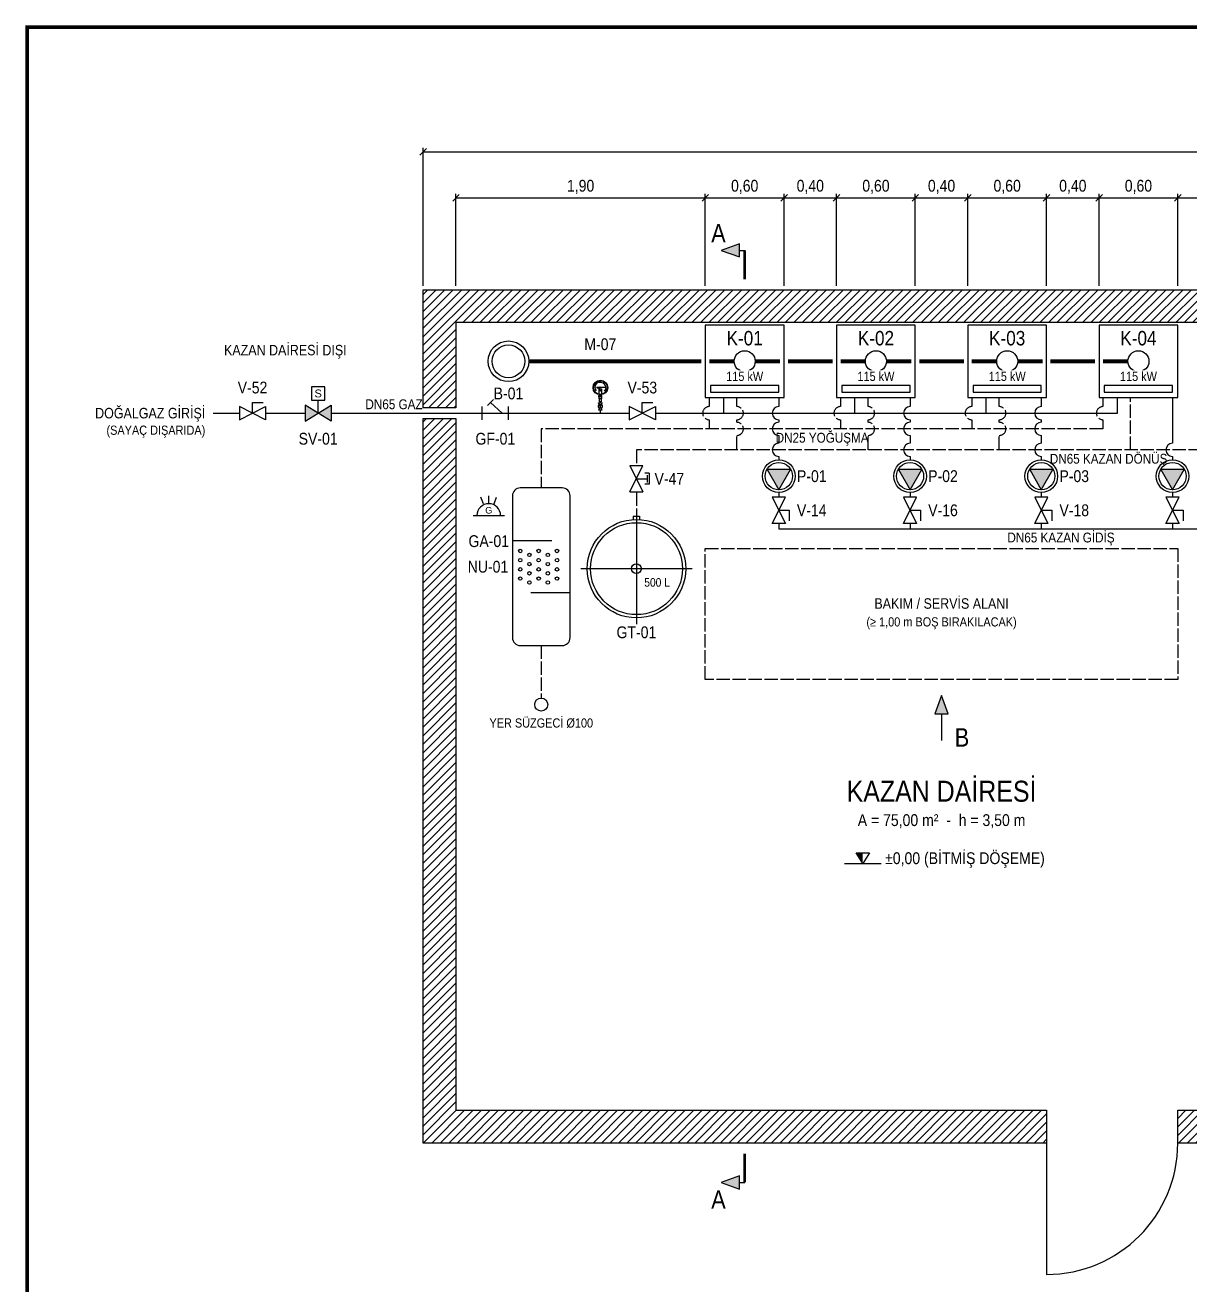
# Model space of a CAD drawing. Header units: centimetres. Extents: x -2 to 4293, y -2 to 3863.
# Drawn here: x -2 to 886, y 2903 to 3863 of the extents above; entities that cross this region are included whole.
import ezdxf
from ezdxf.enums import TextEntityAlignment as Align

# ---------------------------------------------------------------- set-up
doc = ezdxf.new("R2010")
doc.units = ezdxf.units.CM
doc.linetypes.add('DASHDOT', pattern=[3.556, 2.54, -0.508, 0, -0.508])
doc.linetypes.add('DASHED', pattern=[1.524, 1.27, -0.254])
for name, color, linetype in [('ROTAS-BAKIM-ALANI', 8, 'DASHED'), ('ROTAS-DOGALGAZ-BORU', 2, 'Continuous'), ('ROTAS-DOGALGAZ-SEMBOL', 2, 'Continuous'), ('ROTAS-ISITMA-BACA', 8, 'Continuous'), ('ROTAS-ISITMA-BASLIK', 5, 'Continuous'), ('ROTAS-ISITMA-CAP', 41, 'Continuous'), ('ROTAS-ISITMA-CIHAZ', 135, 'Continuous'), ('ROTAS-ISITMA-DONUS', 30, 'DASHED'), ('ROTAS-ISITMA-ETIKET', 3, 'Continuous'), ('ROTAS-ISITMA-GIDIS', 10, 'Continuous'), ('ROTAS-ISITMA-POMPA', 30, 'Continuous'), ('ROTAS-ISITMA-VANA', 1, 'Continuous'), ('ROTAS-ISITMA-YAZI', 7, 'Continuous'), ('ROTAS-ISITMA-YOGUSMA', 6, 'DASHED'), ('ROTAS-KESIT-HATTI', 1, 'DASHDOT'), ('ROTAS-KOT', 3, 'Continuous'), ('ROTAS-MIMARI-DUVAR', 7, 'Continuous'), ('ROTAS-MIMARI-KAPI', 7, 'Continuous'), ('ROTAS-MIMARI-TARAMA', 8, 'Continuous'), ('ROTAS-OLCU', 3, 'Continuous'), ('ROTAS-PAFTA', 7, 'Continuous'), ('ROTAS-PIS-SU', 6, 'Continuous')]:
    doc.layers.add(name, color=color, linetype=linetype)
doc.styles.add('ROTAS', font='arial.ttf')
pattern_1 = [(45, (0, 0), (-3.232892, 3.232892), [])]

# ---------------------------------------------------------------- blocks, each defined once
blk = doc.blocks.new('ROTAS-KAZAN-PLAN')
at = {"ltscale": 8}
for points in [[(0, 0), (60, 0), (60, 55), (0, 55)], [(4, 4), (56, 4), (56, 9), (4, 9)]]:
    blk.add_lwpolyline(points, close=True, dxfattribs=at)
blk.add_circle((30, 27.5), 8, dxfattribs=at)
blk = doc.blocks.new('ROTAS-POMPA')
at = {"ltscale": 8}
blk.add_hatch(color=7, dxfattribs=at).paths.add_polyline_path([(10.35, 0), (-4.95, 8.85), (-4.95, -8.85)])
blk.add_lwpolyline([(10.35, 0), (-4.95, 8.85), (-4.95, -8.85)], close=True, dxfattribs=at)
for radius in [12.45, 10.35]:
    blk.add_circle((0, 0), radius, dxfattribs=at)
blk = doc.blocks.new('ROTAS-KD-KURESEL-VANA')
at = {"color": 1, "ltscale": 8}
for p, q in [((0, 0), (0, 8)), ((0, 8), (8, 8))]:
    blk.add_line(p, q, dxfattribs=at)
blk.add_lwpolyline([(-10, 5), (-10, -5), (10, 5), (10, -5), (-10, 5)], dxfattribs=at)
at = {"ltscale": 8, "style": 'ROTAS', "flags": 1}
blk.add_attdef('CAP', (-10.451, -0.006), '', height=10, dxfattribs=at)
blk = doc.blocks.new('ROTAS-SELENOID')
at = {"ltscale": 8}
for points in [[(-10, 6), (-10, -6), (0, 0)], [(10, 6), (10, -6), (0, 0)]]:
    blk.add_hatch(color=7, dxfattribs=at).paths.add_polyline_path(points)
blk.add_line((0, 0), (0, 10), dxfattribs=at)
for points in [[(-5, 10), (5, 10), (5, 20), (-5, 20)], [(-10, 6), (-10, -6), (0, 0)], [(10, 6), (10, -6), (0, 0)]]:
    blk.add_lwpolyline(points, close=True, dxfattribs=at)
at = {"ltscale": 8, "style": 'ROTAS'}
blk.add_text('S', height=6, dxfattribs=at).set_placement((0, 15), align=Align.MIDDLE_CENTER)
blk = doc.blocks.new('ROTAS-KD-PISLIK-TUTUCU')
at = {"color": 1, "ltscale": 8}
for p, q in [((-6.051, 5.768), (-1.408, 10.47)), ((-10, -5), (-10, 5)), ((-10, 0), (10, 0)), ((5.128, 0), (-3.725, 8.124)), ((10, -5), (10, 5))]:
    blk.add_line(p, q, dxfattribs=at)
at = {"ltscale": 8, "style": 'ROTAS', "flags": 1}
blk.add_attdef('CAP', (9.335, 0), '', height=10, rotation=180, dxfattribs=at)
blk = doc.blocks.new('ROTAS-KD-MANOMETRE')
at = {"color": 1, "ltscale": 8}
for p, q in [((-3.661, 19.205), (-4.505, 19.132)), ((-3.658, 19.849), (-4.503, 19.923)), ((-3.544, 20.483), (-4.363, 20.702)), ((-3.322, 21.087), (-4.09, 21.445)), ((-2.998, 21.644), (-3.692, 22.13)), ((-2.582, 22.135), (-3.182, 22.735)), ((-2.685, 19.723), (-0.554, 19.666)), ((-2.685, 19.723), (-2.685, 19.305)), ((-2.685, 19.305), (-0.568, 19.362)), ((-2.088, 22.547), (-2.574, 23.242)), ((-1.529, 22.867), (-1.887, 23.636)), ((-0.923, 23.085), (-1.142, 23.904)), ((-0.289, 23.195), (-0.362, 24.039)), ((0.355, 23.193), (0.429, 24.037)), ((4.529, 19.486), (0.55, 19.636)), ((4.529, 19.486), (0.561, 19.392)), ((0.989, 23.079), (1.208, 23.897)), ((1.593, 22.856), (1.951, 23.624)), ((2.15, 22.532), (2.636, 23.227)), ((2.641, 22.117), (3.241, 22.716)), ((3.053, 21.622), (3.748, 22.108)), ((3.373, 21.063), (4.142, 21.421)), ((3.591, 20.457), (4.41, 20.677)), ((3.701, 19.823), (4.545, 19.897)), ((-3.551, 18.571), (-4.37, 18.352)), ((-3.333, 17.965), (-4.101, 17.607)), ((-3.013, 17.406), (-3.707, 16.92)), ((-1.187, 12.488), (-1.187, 13.431)), ((1.221, 12.491), (-1.187, 12.488)), ((-0.872, 10.921), (-0.872, 12.491)), ((0.872, 10.921), (-0.872, 10.921)), ((0.89, 13.537), (-0.851, 13.534)), ((-0.698, 13.537), (-0.698, 13.979)), ((-0.523, 8.583), (-0.523, 10.921)), ((-0.518, 12.602), (-0.518, 13.426)), ((0.523, 10.921), (0.523, 8.583)), ((0.558, 12.606), (0.558, 13.421)), ((0.698, 13.537), (0.698, 13.974)), ((0.872, 12.491), (0.872, 10.921)), ((1.221, 12.491), (1.221, 13.429)), ((3.038, 17.385), (3.733, 16.899)), ((3.362, 17.941), (4.131, 17.583)), ((3.585, 18.545), (4.403, 18.326)), ((3.699, 19.179), (4.543, 19.105)), ((-1.5, 7.776), (1.5, 7.776)), ((0, 5.151), (-1.5, 7.776)), ((0, 5.151), (-1.5, 2.526)), ((-1.5, 2.526), (1.5, 2.526)), ((0.523, 8.583), (-0.523, 8.583)), ((0, 8.583), (0, 7.963)), ((1.5, 7.776), (0, 5.151)), ((1.5, 2.526), (0, 5.151)), ((0, 2.338), (0, 0))]:
    blk.add_line(p, q, dxfattribs=at)
blk.add_lwpolyline([(-0.793, 14.969), (-0.793, 18.563), (0.046, 16.766), (0.884, 18.563), (0.884, 14.969)], dxfattribs=at)
for centre, radius in [((0.02, 19.514), 5.581), ((0.02, 19.514), 5.302), ((-0.007, 19.488), 0.576), ((0, 5.151), 1.5)]:
    blk.add_circle(centre, radius, dxfattribs=at)
for centre, radius, start, end in [((-0.85, 12.961), 0.576, 54.699, 125.307), ((-0.85, 13.072), 0.576, 234.694, 305.301), ((0.015, 12.208), 1.329, 65.903, 113.651), ((0.015, 13.82), 1.329, 246.35, 294.097), ((0.891, 12.958), 0.576, 54.693, 125.301), ((0.891, 13.076), 0.576, 234.7, 305.307)]:
    blk.add_arc(centre, radius, start, end, dxfattribs=at)
at = {"ltscale": 8, "style": 'ROTAS', "flags": 1}
blk.add_attdef('CAP', (0, 9.335), '', height=10, rotation=270, dxfattribs=at)
blk = doc.blocks.new('ROTAS-GAZ-ALARM')
at = {"ltscale": 8}
for p, q in [((-4, 9), (-6, 14)), ((0, 9), (0, 15)), ((4, 9), (6, 14)), ((-12, 0), (12, 0))]:
    blk.add_line(p, q, dxfattribs=at)
blk.add_arc((0, 0), 9, 0, 180, dxfattribs=at)
at = {"ltscale": 8, "style": 'ROTAS'}
blk.add_text('G', height=5, dxfattribs=at).set_placement((0, 4), align=Align.MIDDLE_CENTER)
blk = doc.blocks.new('ROTAS-NOTRALIZASYON')
at = {"ltscale": 8}
for p, q in [((80, 22), (80, -8)), ((40, -22), (40, 8))]:
    blk.add_line(p, q, dxfattribs=at)
blk.add_lwpolyline([(6, -22), (114, -22, 0.4142), (120, -16), (120, 16, 0.4142), (114, 22), (6, 22, 0.4142), (0, 16), (0, -16, 0.4142)], format="xyb", close=True, dxfattribs=at)
for centre in [(48, 12), (55, 12), (62, 12), (69, 12), (51, 5), (58, 5), (65, 5), (72, 5), (48, -2), (51, -9), (55, -2), (58, -9), (62, -2), (65, -9), (69, -2), (72, -9), (48, -16), (55, -16), (62, -16), (69, -16)]:
    blk.add_circle(centre, 1.3, dxfattribs=at)
blk = doc.blocks.new('ROTAS-KD-YER-SUZGECI')
at = {"color": 6, "ltscale": 8}
blk.add_circle((0, 0), 5, dxfattribs=at)
blk = doc.blocks.new('ROTAS-KD-KILITLI-VANA')
at = {"color": 1, "ltscale": 8}
for p, q in [((-4.374, 9.823), (-4.374, 6.417)), ((-4.374, 9.823), (4.016, 9.823)), ((4.016, 9.823), (4.016, 6.417)), ((-10, -5), (-10, 5)), ((-10, -5), (10, 5)), ((10, -5), (-10, 5)), ((-2.8, 8.12), (2.8, 8.12)), ((0, 0), (0, 8.12)), ((10, -5), (10, 5))]:
    blk.add_line(p, q, dxfattribs=at)
at = {"ltscale": 8, "style": 'ROTAS', "flags": 1}
blk.add_attdef('CAP', (8.35, 4.175), '', height=10, rotation=206.565, dxfattribs=at)
blk = doc.blocks.new('ROTAS-KD-GENLESME-TANKI-PLAN')
at = {"color": 15, "ltscale": 8}
for p, q in [((0, -50.906), (0, 50.906)), ((50.906, 0), (-50.906, 0)), ((-2.894, -48.047), (-2.894, -44.85)), ((2.894, -48.047), (2.894, -44.843)), ((2.894, -48.047), (-2.894, -48.047))]:
    blk.add_line(p, q, dxfattribs=at)
at = {"color": 4, "ltscale": 8}
blk.add_circle((-0.054, 0.06), 45, dxfattribs=at)
at = {"color": 1, "ltscale": 8}
for centre, radius in [((-0.054, 0.06), 42), ((0, 0), 4.5)]:
    blk.add_circle(centre, radius, dxfattribs=at)
blk = doc.blocks.new('ROTAS-KOT')
at = {"ltscale": 8}
blk.add_hatch(color=7, dxfattribs=at).paths.add_polyline_path([(0, 0), (0, 8), (-5, 8)])
blk.add_line((-14, 0), (14, 0), dxfattribs=at)
blk.add_lwpolyline([(0, 0), (-5, 8), (5, 8)], close=True, dxfattribs=at)
blk = doc.blocks.new('ROTAS-OLCU-001')
at = {"ltscale": 8}
for p, q in [((-2.5, 692.5), (2.5, 697.5)), ((0, 628), (0, 698)), ((0, 695), (1250, 695)), ((187.5, 692.5), (192.5, 697.5)), ((190, 628), (190, 698)), ((247.5, 692.5), (252.5, 697.5)), ((250, 628), (250, 698)), ((287.5, 692.5), (292.5, 697.5)), ((290, 628), (290, 698)), ((347.5, 692.5), (352.5, 697.5)), ((350, 628), (350, 698)), ((387.5, 692.5), (392.5, 697.5)), ((390, 628), (390, 698)), ((447.5, 692.5), (452.5, 697.5)), ((450, 628), (450, 698)), ((487.5, 692.5), (492.5, 697.5)), ((490, 628), (490, 698)), ((547.5, 692.5), (552.5, 697.5)), ((550, 628), (550, 698)), ((1247.5, 692.5), (1252.5, 697.5)), ((1250, 628), (1250, 698))]:
    blk.add_line(p, q, dxfattribs=at)
at = {"ltscale": 8, "style": 'ROTAS', "width": 0.85}
for s, p in [('1,90', (95, 697)), ('0,60', (220, 697)), ('0,40', (270, 697)), ('0,60', (320, 697)), ('0,40', (370, 697)), ('0,60', (420, 697)), ('0,40', (470, 697)), ('0,60', (520, 697)), ('7,00', (900, 697))]:
    blk.add_text(s, height=9, dxfattribs=at).set_placement(p, align=Align.BOTTOM_CENTER)
blk = doc.blocks.new('ROTAS-OLCU-002')
at = {"ltscale": 8}
for p, q in [((-27.5, 727.5), (-22.5, 732.5)), ((-25, 628), (-25, 733)), ((-25, 730), (1275, 730)), ((1272.5, 727.5), (1277.5, 732.5)), ((1275, 628), (1275, 733))]:
    blk.add_line(p, q, dxfattribs=at)
at = {"ltscale": 8, "style": 'ROTAS', "width": 0.85}
blk.add_text('13,00', height=9, dxfattribs=at).set_placement((625, 732), align=Align.BOTTOM_CENTER)
blk = doc.blocks.new('ROTAS-OK')
at = {"ltscale": 8}
blk.add_hatch(color=7, dxfattribs=at).paths.add_polyline_path([(0, 0), (-14, 5), (-14, -5)])
blk.add_lwpolyline([(0, 0), (-14, 5), (-14, -5)], close=True, dxfattribs=at)

msp = doc.modelspace()

# ---------------------------------------------------------------- hatches: boundary and pattern name
at = {"layer": 'ROTAS-MIMARI-TARAMA', "ltscale": 8}
h = msp.add_hatch(dxfattribs=at)
h.set_pattern_fill('ANSI31', scale=1.2)
h.set_pattern_definition(pattern_1)
h.paths.add_polyline_path([(326.72, 3571), (301.72, 3571), (301.72, 3661), (1471.72, 3661), (1471.72, 3636), (326.72, 3636)])
h = msp.add_hatch(dxfattribs=at)
h.set_pattern_fill('ANSI31', scale=1.2)
h.set_pattern_definition(pattern_1)
h.paths.add_polyline_path([(326.72, 3036), (776.72, 3036), (776.72, 3011), (301.72, 3011), (301.72, 3563), (326.72, 3563)])
h = msp.add_hatch(dxfattribs=at)
h.set_pattern_fill('ANSI31', scale=1.2)
h.set_pattern_definition(pattern_1)
h.paths.add_polyline_path([(1006.72, 3011), (876.72, 3011), (876.72, 3036), (1006.72, 3036)])

# ---------------------------------------------------------------- linework, layer by layer
at = {"layer": 'ROTAS-BAKIM-ALANI', "ltscale": 8}
msp.add_lwpolyline([(516.72, 3464), (876.72, 3464), (876.72, 3364), (516.72, 3364)], close=True, dxfattribs=at)
at = {"layer": 'ROTAS-DOGALGAZ-BORU', "ltscale": 8}
for points in [[(530.72, 3567), (530.72, 3579)], [(630.72, 3567), (630.72, 3579)], [(730.72, 3567), (730.72, 3579)], [(830.72, 3567), (830.72, 3579)], [(141.72, 3567), (161.22, 3567)], [(182.22, 3567), (211.22, 3567)], [(232.22, 3567), (346.22, 3567)], [(367.22, 3567), (458.22, 3567)], [(479.22, 3567), (830.72, 3567)]]:
    msp.add_lwpolyline(points, dxfattribs=at)
at = {"layer": 'ROTAS-ISITMA-BACA', "ltscale": 8, "const_width": 3}
for points in [[(382.22, 3606.5), (513.72, 3606.5)], [(519.72, 3606.5), (538.72, 3606.5)], [(554.72, 3606.5), (573.72, 3606.5)], [(579.72, 3606.5), (613.72, 3606.5)], [(619.72, 3606.5), (638.72, 3606.5)], [(654.72, 3606.5), (673.72, 3606.5)], [(679.72, 3606.5), (713.72, 3606.5)], [(719.72, 3606.5), (738.72, 3606.5)], [(754.72, 3606.5), (773.72, 3606.5)], [(779.72, 3606.5), (813.72, 3606.5)], [(819.72, 3606.5), (838.72, 3606.5)]]:
    msp.add_lwpolyline(points, dxfattribs=at)
at = {"layer": 'ROTAS-ISITMA-BACA', "ltscale": 8}
for radius in [15.5, 12.5]:
    msp.add_circle((366.72, 3606.5), radius, dxfattribs=at)
at = {"layer": 'ROTAS-ISITMA-DONUS', "ltscale": 8}
for points in [[(540.72, 3539), (540.72, 3550, 1), (540.72, 3560), (540.72, 3562, 1), (540.72, 3572), (540.72, 3579)], [(640.72, 3539), (640.72, 3550, 1), (640.72, 3560), (640.72, 3562, 1), (640.72, 3572), (640.72, 3579)], [(740.72, 3539), (740.72, 3550, 1), (740.72, 3560), (740.72, 3562, 1), (740.72, 3572), (740.72, 3579)]]:
    msp.add_lwpolyline(points, format="xyb", dxfattribs=at)
for points in [[(840.72, 3539), (840.72, 3579)], [(907.22, 3539), (464.22, 3539)], [(464.22, 3539), (464.22, 3527.5)], [(464.22, 3506.5), (464.22, 3491)]]:
    msp.add_lwpolyline(points, dxfattribs=at)
at = {"layer": 'ROTAS-ISITMA-GIDIS', "ltscale": 8}
for points in [[(572.72, 3579), (572.72, 3572, 1), (572.72, 3562), (572.72, 3560, 1), (572.72, 3550), (572.72, 3544, 1), (572.72, 3534), (572.72, 3531.5)], [(672.72, 3579), (672.72, 3572, 1), (672.72, 3562), (672.72, 3560, 1), (672.72, 3550), (672.72, 3544, 1), (672.72, 3534), (672.72, 3531.5)], [(772.72, 3579), (772.72, 3572, 1), (772.72, 3562), (772.72, 3560, 1), (772.72, 3550), (772.72, 3544, 1), (772.72, 3534), (772.72, 3531.5)], [(872.72, 3579), (872.72, 3544, 1), (872.72, 3534), (872.72, 3531.5)]]:
    msp.add_lwpolyline(points, format="xyb", dxfattribs=at)
for points in [[(572.72, 3506.5), (572.72, 3503.5)], [(672.72, 3506.5), (672.72, 3503.5)], [(772.72, 3506.5), (772.72, 3503.5)], [(872.72, 3506.5), (872.72, 3503.5)], [(572.72, 3482.5), (572.72, 3479)], [(572.72, 3479), (897.22, 3479)], [(672.72, 3482.5), (672.72, 3479)], [(772.72, 3482.5), (772.72, 3479)], [(872.72, 3482.5), (872.72, 3479)]]:
    msp.add_lwpolyline(points, dxfattribs=at)
at = {"layer": 'ROTAS-ISITMA-YOGUSMA', "ltscale": 8}
for points in [[(519.72, 3579), (519.72, 3572, 1), (519.72, 3562), (519.72, 3555)], [(619.72, 3579), (619.72, 3572, 1), (619.72, 3562), (619.72, 3555)], [(719.72, 3579), (719.72, 3572, 1), (719.72, 3562), (719.72, 3555)], [(819.72, 3579), (819.72, 3572, 1), (819.72, 3562), (819.72, 3555)]]:
    msp.add_lwpolyline(points, format="xyb", dxfattribs=at)
for points in [[(819.72, 3555), (391.72, 3555), (391.72, 3510)], [(391.72, 3390), (391.72, 3350)]]:
    msp.add_lwpolyline(points, dxfattribs=at)
at = {"layer": 'ROTAS-KESIT-HATTI', "ltscale": 8}
for p, q in [((542.72, 3691), (546.72, 3691)), ((696.72, 3338), (696.72, 3314)), ((542.72, 2981), (546.72, 2981))]:
    msp.add_line(p, q, dxfattribs=at)
at = {"layer": 'ROTAS-KESIT-HATTI', "ltscale": 8, "const_width": 2}
for points in [[(546.72, 3669), (546.72, 3691)], [(546.72, 3003), (546.72, 2981)]]:
    msp.add_lwpolyline(points, dxfattribs=at)
at = {"layer": 'ROTAS-MIMARI-DUVAR', "ltscale": 8}
for points in [[(326.72, 3571), (301.72, 3571), (301.72, 3661), (1471.72, 3661), (1471.72, 3636), (326.72, 3636)], [(326.72, 3036), (776.72, 3036), (776.72, 3011), (301.72, 3011), (301.72, 3563), (326.72, 3563)], [(1006.72, 3011), (876.72, 3011), (876.72, 3036), (1006.72, 3036)]]:
    msp.add_lwpolyline(points, close=True, dxfattribs=at)
at = {"layer": 'ROTAS-MIMARI-KAPI', "ltscale": 8}
msp.add_line((776.72, 3011), (776.72, 2911), dxfattribs=at)
msp.add_arc((776.72, 3011), 100, -90, 0, dxfattribs=at)

# ---------------------------------------------------------------- block references
at = {"layer": 'ROTAS-DOGALGAZ-SEMBOL', "ltscale": 8}
for name, p in [('ROTAS-SELENOID', (221.72, 3567)), ('ROTAS-KD-KURESEL-VANA', (171.72, 3567)), ('ROTAS-KD-PISLIK-TUTUCU', (356.72, 3567)), ('ROTAS-KD-KURESEL-VANA', (468.72, 3567)), ('ROTAS-GAZ-ALARM', (351.72, 3489))]:
    msp.add_blockref(name, p, dxfattribs=at)
at = {"layer": 'ROTAS-ISITMA-CIHAZ', "ltscale": 8}
for p in [(516.72, 3579), (616.72, 3579), (716.72, 3579), (816.72, 3579)]:
    msp.add_blockref('ROTAS-KAZAN-PLAN', p, dxfattribs=at)
at = {"layer": 'ROTAS-ISITMA-CIHAZ', "ltscale": 8, "rotation": 270}
msp.add_blockref('ROTAS-NOTRALIZASYON', (391.72, 3510), dxfattribs=at)
at = {"layer": 'ROTAS-ISITMA-CIHAZ', "ltscale": 8, "xscale": 0.8333333333333334, "yscale": 0.8333333333333334, "rotation": 180}
msp.add_blockref('ROTAS-KD-GENLESME-TANKI-PLAN', (464.22, 3448.58), dxfattribs=at)
at = {"layer": 'ROTAS-ISITMA-POMPA', "ltscale": 8, "rotation": 270}
for p in [(572.72, 3519), (672.72, 3519), (772.72, 3519), (872.72, 3519)]:
    msp.add_blockref('ROTAS-POMPA', p, dxfattribs=at)
at = {"layer": 'ROTAS-ISITMA-VANA', "ltscale": 8}
msp.add_blockref('ROTAS-KD-MANOMETRE', (436.72, 3567), dxfattribs=at)
at = {"layer": 'ROTAS-ISITMA-VANA', "ltscale": 8, "rotation": 270}
for name, p in [('ROTAS-KD-KILITLI-VANA', (464.22, 3517)), ('ROTAS-KD-KURESEL-VANA', (572.72, 3493)), ('ROTAS-KD-KURESEL-VANA', (672.72, 3493)), ('ROTAS-KD-KURESEL-VANA', (772.72, 3493)), ('ROTAS-KD-KURESEL-VANA', (872.72, 3493))]:
    msp.add_blockref(name, p, dxfattribs=at)
at = {"layer": 'ROTAS-KESIT-HATTI', "ltscale": 8}
for p, rotation in [((528.72, 3691), 180), ((696.72, 3352), 90), ((528.72, 2981), 180)]:
    msp.add_blockref('ROTAS-OK', p, dxfattribs=dict(at, rotation=rotation))
at = {"layer": 'ROTAS-KOT', "ltscale": 8}
msp.add_blockref('ROTAS-KOT', (636.72, 3224), dxfattribs=at)
at = {"layer": 'ROTAS-OLCU', "ltscale": 8}
for name in ['ROTAS-OLCU-002', 'ROTAS-OLCU-001']:
    msp.add_blockref(name, (326.72, 3036), dxfattribs=at)
at = {"layer": 'ROTAS-PIS-SU', "ltscale": 8}
msp.add_blockref('ROTAS-KD-YER-SUZGECI', (391.72, 3345), dxfattribs=at)

# ---------------------------------------------------------------- texts
at = {"layer": 'ROTAS-ISITMA-ETIKET', "ltscale": 8, "style": 'ROTAS', "width": 0.85}
for s, p in [('K-01', (546.72, 3624.1)), ('K-02', (646.72, 3624.1)), ('K-03', (746.72, 3624.1)), ('K-04', (846.72, 3624.1))]:
    msp.add_text(s, height=11, dxfattribs=at).set_placement(p, align=Align.MIDDLE_CENTER)

# ---------------------------------------------------------------- wipeouts: each hides what was drawn before it
at = {"ltscale": 8}
for points in [[(238.11, 3610), (238.11, 3620), (155.33, 3620), (155.33, 3610)], [(182.82, 3581), (182.82, 3592), (160.62, 3592), (160.62, 3581)], [(136.72, 3562), (136.72, 3572), (67.4, 3572), (67.4, 3562)], [(235.34, 3542), (235.34, 3553), (208.1, 3553), (208.1, 3542)], [(808.92, 3487.5), (808.92, 3498.5), (786.72, 3498.5), (786.72, 3487.5)]]:
    msp.add_wipeout(points, dxfattribs=at)

# ---------------------------------------------------------------- next in the draw order: texts
at = {"layer": 'ROTAS-ISITMA-ETIKET', "ltscale": 8, "style": 'ROTAS', "width": 0.85}
for s, p in [('V-52', (171.72, 3586.5)), ('SV-01', (221.72, 3547.5)), ('V-18', (797.82, 3493))]:
    msp.add_text(s, height=9, dxfattribs=at).set_placement(p, align=Align.MIDDLE_CENTER)
at = {"layer": 'ROTAS-ISITMA-YAZI', "ltscale": 8, "style": 'ROTAS', "width": 0.85}
msp.add_text('KAZAN DAİRESİ DIŞI', height=8, dxfattribs=at).set_placement((196.72, 3615), align=Align.MIDDLE_CENTER)
msp.add_text('DOĞALGAZ GİRİŞİ', height=8, dxfattribs=at).set_placement((135.72, 3567), align=Align.MIDDLE_RIGHT)

# ---------------------------------------------------------------- next in the draw order: wipeouts: each hides what was drawn before it
at = {"ltscale": 8}
for points in [[(531.65, 3696), (531.65, 3712), (521.79, 3712), (521.79, 3696)], [(447.82, 3614), (447.82, 3625), (425.62, 3625), (425.62, 3614)], [(559.5, 3590.5), (559.5, 3599.5), (533.94, 3599.5), (533.94, 3590.5)], [(659.5, 3590.5), (659.5, 3599.5), (633.94, 3599.5), (633.94, 3590.5)], [(759.5, 3590.5), (759.5, 3599.5), (733.94, 3599.5), (733.94, 3590.5)], [(859.5, 3590.5), (859.5, 3599.5), (833.94, 3599.5), (833.94, 3590.5)], [(479.82, 3581), (479.82, 3592), (457.62, 3592), (457.62, 3581)], [(377.82, 3576.5), (377.82, 3587.5), (355.62, 3587.5), (355.62, 3576.5)], [(297.35, 3569), (297.35, 3578.5), (261.69, 3578.5), (261.69, 3569)], [(370.34, 3542), (370.34, 3553), (343.1, 3553), (343.1, 3542)], [(631.97, 3543.5), (631.97, 3553), (579.48, 3553), (579.48, 3543.5)], [(500.42, 3511.5), (500.42, 3522.5), (478.22, 3522.5), (478.22, 3511.5)], [(608.92, 3513.5), (608.92, 3524.5), (586.72, 3524.5), (586.72, 3513.5)], [(708.92, 3513.5), (708.92, 3524.5), (686.72, 3524.5), (686.72, 3513.5)], [(808.92, 3513.5), (808.92, 3524.5), (786.72, 3524.5), (786.72, 3513.5)], [(608.92, 3487.5), (608.92, 3498.5), (586.72, 3498.5), (586.72, 3487.5)], [(708.92, 3487.5), (708.92, 3498.5), (686.72, 3498.5), (686.72, 3487.5)], [(365.34, 3464), (365.34, 3475), (338.1, 3475), (338.1, 3464)], [(822.38, 3467.5), (822.38, 3477), (753.06, 3477), (753.06, 3467.5)], [(364.72, 3444.5), (364.72, 3455.5), (337.48, 3455.5), (337.48, 3444.5)], [(490.17, 3433.8), (490.17, 3442.36), (469.77, 3442.36), (469.77, 3433.8)], [(742.6, 3417), (742.6, 3427), (650.84, 3427), (650.84, 3417)], [(477.84, 3394.58), (477.84, 3405.58), (450.6, 3405.58), (450.6, 3394.58)], [(424.14, 3326.5), (424.14, 3335.5), (359.3, 3335.5), (359.3, 3326.5)], [(715.57, 3312), (715.57, 3328), (705.72, 3328), (705.72, 3312)], [(756.06, 3270), (756.06, 3288), (637.38, 3288), (637.38, 3270)], [(765.88, 3251.5), (765.88, 3262.5), (627.56, 3262.5), (627.56, 3251.5)], [(760.75, 3222.5), (760.75, 3233.5), (652.72, 3233.5), (652.72, 3222.5)], [(531.65, 2960), (531.65, 2976), (521.79, 2976), (521.79, 2960)]]:
    msp.add_wipeout(points, dxfattribs=at)

# ---------------------------------------------------------------- next in the draw order: texts
at = {"layer": 'ROTAS-BAKIM-ALANI', "ltscale": 8, "style": 'ROTAS', "width": 0.85}
msp.add_text('BAKIM / SERVİS ALANI', height=8, dxfattribs=at).set_placement((696.72, 3422), align=Align.MIDDLE_CENTER)
at = {"layer": 'ROTAS-ISITMA-BASLIK', "ltscale": 8, "style": 'ROTAS', "width": 0.85}
msp.add_text('KAZAN DAİRESİ', height=16, dxfattribs=at).set_placement((696.72, 3279), align=Align.MIDDLE_CENTER)
at = {"layer": 'ROTAS-ISITMA-CAP', "ltscale": 8, "style": 'ROTAS', "width": 0.85}
for s, p in [('DN65 GAZ', (279.52, 3573.75)), ('DN25 YOĞUŞMA', (605.72, 3548.25)), ('DN65 KAZAN GİDİŞ', (787.72, 3472.25))]:
    msp.add_text(s, height=7.5, dxfattribs=at).set_placement(p, align=Align.MIDDLE_CENTER)
at = {"layer": 'ROTAS-ISITMA-ETIKET', "ltscale": 8, "style": 'ROTAS', "width": 0.85}
for s, p in [('M-07', (436.72, 3619.5)), ('V-53', (468.72, 3586.5)), ('B-01', (366.72, 3582)), ('GF-01', (356.72, 3547.5)), ('V-47', (489.32, 3517)), ('P-01', (597.82, 3519)), ('P-02', (697.82, 3519)), ('P-03', (797.82, 3519)), ('V-14', (597.82, 3493)), ('V-16', (697.82, 3493)), ('GA-01', (351.72, 3469.5)), ('NU-01', (351.1, 3450)), ('GT-01', (464.22, 3400.08))]:
    msp.add_text(s, height=9, dxfattribs=at).set_placement(p, align=Align.MIDDLE_CENTER)
at = {"layer": 'ROTAS-ISITMA-YAZI', "ltscale": 8, "style": 'ROTAS', "width": 0.85}
for s, height, p in [('115 kW', 7, (546.72, 3595)), ('115 kW', 7, (646.72, 3595)), ('115 kW', 7, (746.72, 3595)), ('115 kW', 7, (846.72, 3595)), ('500 L', 6.562, (479.97, 3438.08)), ('YER SÜZGECİ Ø100', 7, (391.72, 3331)), ('A = 75,00 m²  -  h = 3,50 m', 9, (696.72, 3257))]:
    msp.add_text(s, height=height, dxfattribs=at).set_placement(p, align=Align.MIDDLE_CENTER)
at = {"layer": 'ROTAS-KESIT-HATTI', "ltscale": 8, "style": 'ROTAS', "width": 0.85}
for p in [(526.72, 3704), (526.72, 2968)]:
    msp.add_text('A', height=14, dxfattribs=at).set_placement(p, align=Align.MIDDLE_CENTER)
msp.add_text('B', height=14, dxfattribs=at).set_placement((706.72, 3320), align=Align.MIDDLE_LEFT)
at = {"layer": 'ROTAS-KOT', "ltscale": 8, "style": 'ROTAS', "width": 0.85}
msp.add_text('±0,00 (BİTMİŞ DÖŞEME)', height=9, dxfattribs=at).set_placement((653.72, 3228), align=Align.MIDDLE_LEFT)

# ---------------------------------------------------------------- next in the draw order: wipeouts: each hides what was drawn before it
at = {"ltscale": 8}
for points in [[(136.72, 3549.5), (136.72, 3558.5), (71.89, 3558.5), (71.89, 3549.5)], [(748.77, 3403.5), (748.77, 3412.5), (644.67, 3412.5), (644.67, 3403.5)]]:
    msp.add_wipeout(points, dxfattribs=at)

# ---------------------------------------------------------------- next in the draw order: texts
at = {"layer": 'ROTAS-BAKIM-ALANI', "ltscale": 8, "style": 'ROTAS', "width": 0.85}
msp.add_text('(≥ 1,00 m BOŞ BIRAKILACAK)', height=7, dxfattribs=at).set_placement((696.72, 3408), align=Align.MIDDLE_CENTER)
at = {"layer": 'ROTAS-ISITMA-YAZI', "ltscale": 8, "style": 'ROTAS', "width": 0.85}
msp.add_text('(SAYAÇ DIŞARIDA)', height=7, dxfattribs=at).set_placement((135.72, 3554), align=Align.MIDDLE_RIGHT)

# ---------------------------------------------------------------- next in the draw order: wipeouts: each hides what was drawn before it
at = {"ltscale": 8}
msp.add_wipeout([(858.66, 3527.5), (858.66, 3537), (789.34, 3537), (789.34, 3527.5)], dxfattribs=at)

# ---------------------------------------------------------------- next in the draw order: linework, layer by layer
at = {"layer": 'ROTAS-PAFTA', "ltscale": 8, "const_width": 3}
msp.add_lwpolyline([(0, 0), (4291.72, 0), (4291.72, 3861), (0, 3861)], close=True, dxfattribs=at)

# ---------------------------------------------------------------- next in the draw order: texts
at = {"layer": 'ROTAS-ISITMA-CAP', "ltscale": 8, "style": 'ROTAS', "width": 0.85}
msp.add_text('DN65 KAZAN DÖNÜŞ', height=7.5, dxfattribs=at).set_placement((824, 3532.25), align=Align.MIDDLE_CENTER)

doc.saveas('drawing.dxf')
